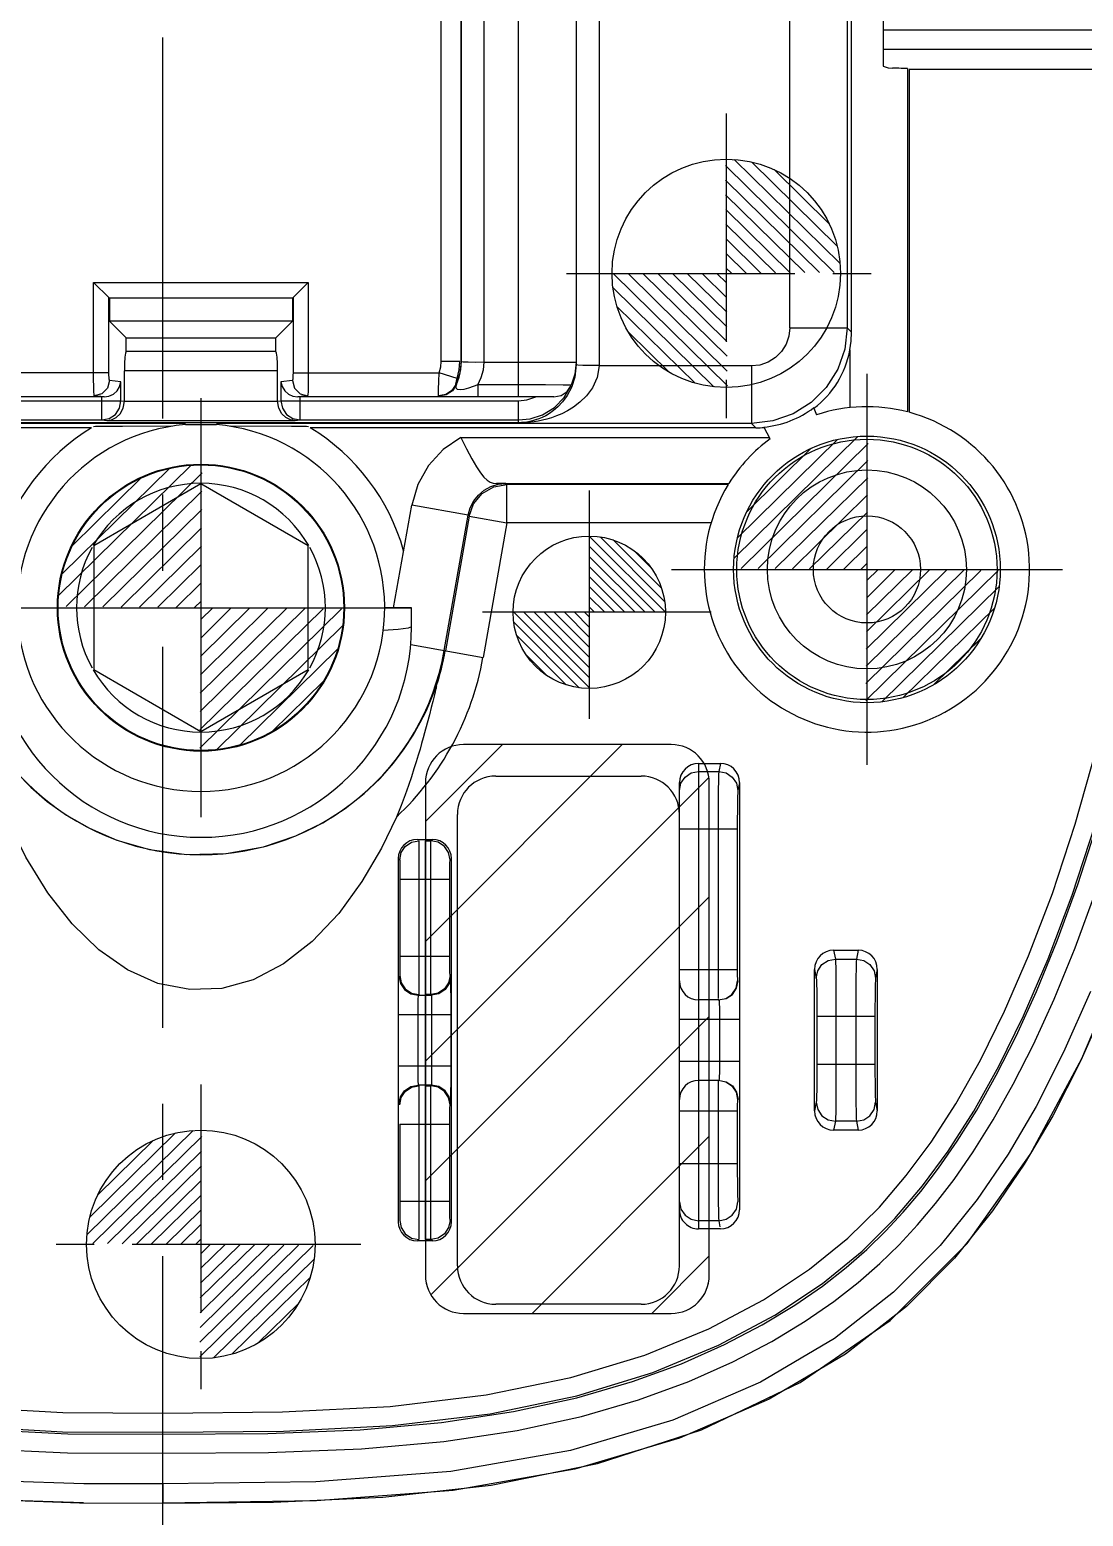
# Model space of a CAD drawing. Header units: millimetres. Extents: x 35888 to 37096, y -21952 to -21097.
# Drawn here: x 36521.45 to 36549.12, y -21337.01 to -21297.97 of the extents above; entities that cross this region are included whole.
import ezdxf

# ---------------------------------------------------------------- set-up
doc = ezdxf.new("R2010")
doc.units = ezdxf.units.MM
doc.header["$LTSCALE"] = 8
doc.linetypes.add('CENTER', pattern=[2, 1.25, -0.25, 0.25, -0.25])
doc.linetypes.add('CENTER2', pattern=[1.125, 0.75, -0.125, 0.125, -0.125])
for name, color, linetype in [('Cav-cor', 30, 'Continuous'), ('DEFAULT_1', 7, 'CENTER'), ('PIN', 5, 'Continuous'), ('SP', 3, 'Continuous'), ('y-cut', 7, 'Continuous')]:
    doc.layers.add(name, color=color, linetype=linetype)
doc.layers.add('截面', color=191, linetype='Continuous', lineweight=15)

# ---------------------------------------------------------------- blocks, each defined once
blk = doc.blocks.new('20160825.100126')
at = {"layer": '截面', "linetype": 'Continuous', "ltscale": 0.3}
h = blk.add_hatch(dxfattribs=at)
h.set_pattern_fill('ANSI31', color=256, scale=0.7, angle=180, style=0)
h.set_pattern_definition([(225, (-1124.5318, 1337.6014), (1.5715448, -1.5715448), [])])
h.paths.add_polyline_path([(-90.677, -97.216), (-90.677, -110.153, 0.414214), (-89.677, -111.153), (-84.224, -111.153, 0.414214), (-83.224, -110.153), (-83.224, -97.216, 0.414214), (-84.224, -96.216), (-89.677, -96.216, 0.414214)])
h.paths.add_polyline_path([(-71.436, -97.216), (-71.436, -110.153, 0.414214), (-70.436, -111.153), (-64.983, -111.153, 0.414214), (-63.983, -110.153), (-63.983, -97.216, 0.414214), (-64.983, -96.216), (-70.436, -96.216, 0.414214)])
h.paths.add_polyline_path([(-159.446, -97.216), (-159.446, -110.153, 0.414214), (-158.446, -111.153), (-152.993, -111.153, 0.414214), (-151.993, -110.153), (-151.993, -97.216, 0.414214), (-152.993, -96.216), (-158.446, -96.216, 0.414214)])
h.paths.add_polyline_path([(-178.687, -97.216), (-178.687, -110.153, 0.414214), (-177.687, -111.153), (-172.234, -111.153, 0.414214), (-171.234, -110.153), (-171.234, -97.216, 0.414214), (-172.234, -96.216), (-177.687, -96.216, 0.414214)])
at = {"layer": 'y-cut', "linetype": 'ByBlock'}
for p, q in [((-64.983, -96.216), (-70.436, -96.216)), ((-71.436, -97.216), (-71.436, -110.153)), ((-63.983, -110.153), (-63.983, -97.216)), ((-70.436, -111.153), (-64.983, -111.153))]:
    blk.add_line(p, q, dxfattribs=at)
for centre, start, end in [((-70.436, -97.216), 90, 180), ((-64.983, -97.216), 0, 90), ((-70.436, -110.153), 180, 270), ((-64.983, -110.153), 270, 0)]:
    blk.add_arc(centre, 1, start, end, dxfattribs=at)
blk = doc.blocks.new('20160827.105305')
at = {"layer": 'SP', "linetype": 'CENTER'}
blk.add_line((0, -24), (0, 24), dxfattribs=at)

msp = doc.modelspace()

# ---------------------------------------------------------------- hatches: boundary and pattern name
at = {"layer": 'PIN', "linetype": 'Continuous'}
h = msp.add_hatch(dxfattribs=at)
h.set_pattern_fill('ANSI31', color=140, scale=2.181818, angle=90.5, style=0)
h.set_pattern_definition([(135.5, (36763.8164, -21317.94917), (-0.19115707, -0.19452285), [])])
h.paths.add_polyline_path([(36539.745, -21304.37), (36536.745, -21304.396, 0.414214), (36539.772, -21307.37)])
h.paths.add_polyline_path([(36539.719, -21301.37), (36539.745, -21304.37), (36542.745, -21304.344, 0.414214)])
h = msp.add_hatch(dxfattribs=at)
h.set_pattern_fill('ANSI31', color=4, scale=2.545455, angle=89.5, style=0)
h.set_pattern_definition([(44.5, (36282.0211, -21327.9879), (0.2230166, -0.22694332), [])])
h.paths.add_polyline_path([(36543.437, -21312.145), (36546.937, -21312.176, -0.414214), (36543.407, -21315.645)])
h.paths.add_polyline_path([(36543.468, -21308.645), (36543.437, -21312.145), (36539.937, -21312.115, -0.414214)])
h = msp.add_hatch(dxfattribs=at)
h.set_pattern_fill('ANSI31', color=4, scale=2.727273, angle=89.5, style=0)
h.set_pattern_definition([(44.5, (36245.8615, -21330.1245), (0.23894634, -0.24315356), [])])
h.paths.add_polyline_path([(36525.95, -21313.15), (36529.7, -21313.183, -0.414214), (36525.918, -21316.9)])
h.paths.add_polyline_path([(36525.983, -21309.4), (36525.95, -21313.15), (36522.2, -21313.118, -0.414214)])
h = msp.add_hatch(dxfattribs=at)
h.set_pattern_fill('ANSI31', color=153, scale=1.5, angle=270, style=0)
h.set_pattern_definition([(315, (36330.86331, -21299.03007), (0.13258252, 0.13258252), [])])
h.paths.add_polyline_path([(36536.145, -21313.27), (36538.145, -21313.27, 0.414214), (36536.145, -21311.27)])
h.paths.add_polyline_path([(36536.145, -21315.27), (36536.145, -21313.27), (36534.145, -21313.27, 0.414214)])
h = msp.add_hatch(dxfattribs=at)
h.set_pattern_fill('ANSI31', color=140, scale=2.181818, angle=89.5, style=0)
h.set_pattern_definition([(44.5, (36301.87428, -21343.44917), (0.19115707, -0.19452285), [])])
h.paths.add_polyline_path([(36525.945, -21329.87), (36528.945, -21329.896, -0.414214), (36525.919, -21332.87)])
h.paths.add_polyline_path([(36525.972, -21326.87), (36525.945, -21329.87), (36522.945, -21329.844, -0.414214)])

# ---------------------------------------------------------------- linework, layer by layer
at = {"layer": 'Cav-cor', "color": 1}
for p, q in [((36543.035, -21305.914), (36543.035, -21247.876)), ((36541.411, -21305.798), (36541.411, -21251.9)), ((36542.919, -21252.903), (36542.919, -21305.798)), ((36535.799, -21253.112), (36535.799, -21306.768)), ((36536.402, -21253.112), (36536.402, -21306.803)), ((36534.292, -21307.603), (36534.292, -21254.469)), ((36532.256, -21306.684), (36532.256, -21273.558)), ((36532.779, -21306.684), (36532.779, -21273.558)), ((36532.787, -21306.688), (36532.787, -21273.551)), ((36533.389, -21306.706), (36533.389, -21273.551)), ((36543.859, -21297.527), (36543.859, -21298.93)), ((36543.859, -21297.975), (36550.462, -21297.975)), ((36543.859, -21298.482), (36549.604, -21298.482)), ((36544.499, -21298.993), (36544.499, -21308.008)), ((36549.96, -21299.015), (36544.543, -21299.015)), ((36544.543, -21299.015), (36544.543, -21308.02)), ((36523.132, -21306.985), (36523.132, -21304.607)), ((36523.132, -21304.607), (36528.768, -21304.607)), ((36523.541, -21305.016), (36523.132, -21304.607)), ((36528.36, -21305.016), (36528.768, -21304.607)), ((36528.768, -21304.607), (36528.768, -21306.985)), ((36523.533, -21306.985), (36523.533, -21305.008)), ((36523.541, -21305.016), (36528.36, -21305.016)), ((36523.544, -21305.018), (36523.546, -21305.018)), ((36523.546, -21305.018), (36523.546, -21305.623)), ((36528.355, -21305.018), (36528.355, -21305.623)), ((36528.355, -21305.018), (36528.356, -21305.018)), ((36528.368, -21305.008), (36528.368, -21306.985)), ((36528.355, -21305.623), (36523.546, -21305.623)), ((36523.546, -21305.623), (36523.984, -21306.061)), ((36527.917, -21306.061), (36528.355, -21305.623)), ((36541.411, -21305.798), (36542.919, -21305.798)), ((36542.919, -21305.798), (36543.035, -21305.914)), ((36523.984, -21306.425), (36523.984, -21306.061)), ((36523.984, -21306.061), (36527.917, -21306.061)), ((36527.917, -21306.425), (36527.917, -21306.061)), ((36527.917, -21306.425), (36523.984, -21306.425)), ((36542.991, -21306.383), (36542.991, -21307.897)), ((36523.94, -21307.727), (36523.94, -21306.927)), ((36527.96, -21306.927), (36523.94, -21306.927)), ((36527.96, -21307.727), (36527.96, -21306.927)), ((36532.209, -21306.985), (36532.246, -21306.829)), ((36532.246, -21306.829), (36532.256, -21306.684)), ((36532.749, -21306.684), (36532.256, -21306.684)), ((36532.678, -21307.135), (36532.733, -21306.902)), ((36532.733, -21306.902), (36532.749, -21306.684)), ((36532.779, -21306.684), (36532.747, -21306.991)), ((36533.389, -21306.706), (36535.799, -21306.706)), ((36535.799, -21306.706), (36535.768, -21307.014)), ((36540.406, -21306.803), (36536.402, -21306.803)), ((36540.406, -21306.803), (36540.406, -21308.31)), ((36523.533, -21306.985), (36519.691, -21306.985)), ((36523.849, -21307.216), (36523.55, -21307.186)), ((36523.849, -21307.718), (36523.849, -21307.216)), ((36528.35, -21307.186), (36528.051, -21307.216)), ((36528.051, -21307.216), (36528.051, -21307.718)), ((36528.368, -21306.985), (36532.209, -21306.985)), ((36532.678, -21307.135), (36532.209, -21306.985)), ((36532.645, -21307.286), (36532.536, -21307.445)), ((36532.747, -21306.991), (36532.653, -21307.287)), ((36532.664, -21307.292), (36532.653, -21307.287)), ((36532.653, -21307.326), (36532.664, -21307.292)), ((36535, -21307.299), (36533.216, -21307.297)), ((36533.216, -21307.297), (36533.216, -21307.603)), ((36535.768, -21307.014), (36535.673, -21307.309)), ((36542.37, -21307.364), (36541.973, -21307.762)), ((36523.349, -21307.613), (36516.688, -21307.614)), ((36517.609, -21307.718), (36523.849, -21307.718)), ((36523.406, -21307.613), (36523.15, -21307.588)), ((36523.349, -21308.221), (36523.349, -21307.613)), ((36523.811, -21307.911), (36523.849, -21307.718)), ((36523.849, -21307.718), (36523.94, -21307.727)), ((36523.94, -21307.731), (36527.96, -21307.731)), ((36527.96, -21307.727), (36528.051, -21307.718)), ((36528.051, -21307.718), (36534.292, -21307.718)), ((36528.751, -21307.588), (36528.494, -21307.613)), ((36528.552, -21308.221), (36528.552, -21307.613)), ((36535.213, -21307.614), (36528.552, -21307.613)), ((36532.536, -21307.445), (36532.376, -21307.551)), ((36534.292, -21308.297), (36534.292, -21307.718)), ((36542.046, -21307.912), (36542.114, -21308.084)), ((36523.079, -21308.427), (36511.378, -21308.427)), ((36525.544, -21308.31), (36511.495, -21308.31)), ((36517.609, -21308.221), (36523.349, -21308.221)), ((36534.292, -21308.292), (36517.609, -21308.292)), ((36534.292, -21308.297), (36517.609, -21308.297)), ((36523.887, -21308.39), (36523.33, -21308.394)), ((36523.349, -21308.221), (36523.48, -21308.234)), ((36523.48, -21308.234), (36528.421, -21308.234)), ((36525.185, -21308.387), (36523.887, -21308.39)), ((36525.544, -21308.343), (36526.357, -21308.343)), ((36540.406, -21308.31), (36526.357, -21308.31)), ((36528.36, -21308.182), (36528.552, -21308.221)), ((36528.421, -21308.234), (36528.552, -21308.221)), ((36528.552, -21308.221), (36534.292, -21308.221)), ((36540.523, -21308.427), (36528.821, -21308.427)), ((36534.292, -21308.221), (36534.595, -21308.19)), ((36540.965, -21308.247), (36540.406, -21308.31)), ((36540.406, -21308.31), (36540.523, -21308.427)), ((36540.895, -21308.713), (36540.737, -21308.418)), ((36532.773, -21308.679), (36540.877, -21308.679)), ((36525.95, -21309.901), (36523.136, -21311.526)), ((36528.764, -21311.526), (36525.95, -21309.901)), ((36533.711, -21309.885), (36539.813, -21309.885)), ((36533.957, -21309.89), (36533.711, -21309.885)), ((36533.979, -21309.917), (36533.957, -21309.89)), ((36539.793, -21309.917), (36533.979, -21309.917)), ((36533.979, -21310.922), (36533.979, -21309.917)), ((36531.008, -21313.15), (36531.483, -21310.459)), ((36532.967, -21310.72), (36531.483, -21310.459)), ((36532.34, -21314.277), (36532.967, -21310.72)), ((36532.99, -21310.747), (36532.367, -21314.282)), ((36532.99, -21310.747), (36532.967, -21310.72)), ((36532.99, -21310.747), (36533.979, -21310.922)), ((36533.979, -21310.922), (36533.356, -21314.456)), ((36539.345, -21310.922), (36533.979, -21310.922)), ((36523.136, -21311.526), (36523.136, -21314.775)), ((36528.764, -21314.775), (36528.764, -21311.526)), ((36531.478, -21313.15), (36530.774, -21313.15)), ((36531.478, -21313.653), (36531.478, -21313.15)), ((36531.132, -21313.724), (36530.737, -21313.749)), ((36531.458, -21314.121), (36533.356, -21314.456)), ((36523.136, -21314.775), (36525.95, -21316.4)), ((36525.95, -21316.4), (36528.764, -21314.775)), ((36532.073, -21315.475), (36532.04, -21315.612)), ((36532.101, -21315.358), (36532.073, -21315.475)), ((36531.999, -21315.774), (36531.95, -21315.964)), ((36532.04, -21315.612), (36531.999, -21315.774)), ((36531.95, -21315.964), (36531.892, -21316.185)), ((36531.29, -21316.856), (36531.523, -21316.498)), ((36538.298, -21316.746), (36532.844, -21316.746)), ((36539.015, -21317.238), (36539.589, -21317.238)), ((36539.015, -21317.238), (36539.015, -21329.464)), ((36539.015, -21317.452), (36539.546, -21317.452)), ((36539.546, -21317.452), (36539.542, -21317.529)), ((36539.589, -21317.238), (36539.546, -21317.452)), ((36531.844, -21317.746), (36531.844, -21319.235)), ((36533.689, -21317.572), (36537.508, -21317.572)), ((36538.513, -21330.436), (36538.513, -21317.743)), ((36538.513, -21317.952), (36538.551, -21317.761)), ((36539.298, -21323.396), (36539.298, -21317.746)), ((36539.538, -21317.693), (36539.535, -21317.935)), ((36539.542, -21317.529), (36539.538, -21317.693)), ((36540.091, -21317.742), (36540.048, -21317.952)), ((36540.091, -21317.742), (36540.091, -21328.96)), ((36539.535, -21317.935), (36539.531, -21318.586)), ((36532.684, -21330.436), (36532.684, -21318.577)), ((36539.531, -21318.586), (36539.53, -21322.896)), ((36538.513, -21318.954), (36540.032, -21318.954)), ((36540.032, -21318.954), (36540.033, -21322.741)), ((36531.633, -21319.235), (36532.026, -21319.235)), ((36531.672, -21319.408), (36531.674, -21320.034)), ((36531.844, -21319.272), (36531.989, -21319.272)), ((36531.844, -21323.309), (36531.844, -21319.272)), ((36531.989, -21319.272), (36532.026, -21319.235)), ((36531.131, -21319.738), (36531.131, -21329.276)), ((36531.131, -21319.738), (36531.168, -21319.775)), ((36532.492, -21319.775), (36532.528, -21319.738)), ((36532.528, -21329.276), (36532.528, -21319.738)), ((36531.171, -21319.926), (36531.172, -21320.155)), ((36532.487, -21322.426), (36532.487, -21320.155)), ((36531.172, -21320.277), (36532.487, -21320.277)), ((36542.562, -21322.145), (36543.207, -21322.145)), ((36542.562, -21322.145), (36542.609, -21322.376)), ((36543.207, -21322.145), (36543.161, -21322.376)), ((36531.172, -21322.305), (36532.487, -21322.305)), ((36531.987, -21323.174), (36531.985, -21322.548)), ((36532.488, -21322.656), (36532.487, -21322.426)), ((36542.609, -21322.376), (36543.161, -21322.376)), ((36532.492, -21322.807), (36532.49, -21322.79)), ((36532.509, -21322.825), (36532.492, -21322.807)), ((36538.513, -21322.648), (36540.032, -21322.648)), ((36539.53, -21322.896), (36539.532, -21323.298)), ((36539.999, -21323.141), (36540.038, -21322.949)), ((36540.038, -21322.949), (36540.052, -21322.949)), ((36542.061, -21326.365), (36542.061, -21322.649)), ((36542.061, -21322.649), (36542.106, -21322.877)), ((36542.62, -21322.869), (36542.624, -21323.542)), ((36543.709, -21322.649), (36543.663, -21322.877)), ((36543.709, -21322.649), (36543.709, -21326.365)), ((36531.652, -21323.327), (36532.007, -21323.327)), ((36531.989, -21323.309), (36531.844, -21323.309)), ((36531.844, -21325.686), (36531.844, -21323.327)), ((36531.988, -21323.276), (36531.987, -21323.174)), ((36531.989, -21323.309), (36531.988, -21323.276)), ((36532.181, -21323.271), (36531.989, -21323.309)), ((36532.007, -21323.327), (36531.989, -21323.309)), ((36532.517, -21323.519), (36532.514, -21323.022)), ((36539.532, -21323.298), (36539.534, -21323.412)), ((36539.728, -21323.413), (36539.891, -21323.304)), ((36539.742, -21323.413), (36539.905, -21323.304)), ((36539.891, -21323.304), (36539.999, -21323.141)), ((36531.644, -21323.675), (36531.644, -21323.83)), ((36532.015, -21325.184), (36532.015, -21323.675)), ((36532.517, -21325.494), (36532.517, -21323.519)), ((36539.549, -21323.452), (36539.015, -21323.452)), ((36539.298, -21325.562), (36539.298, -21323.452)), ((36539.535, -21323.452), (36539.742, -21323.413)), ((36542.122, -21323.654), (36542.122, -21325.135)), ((36542.624, -21323.542), (36542.624, -21325.472)), ((36543.145, -21323.51), (36543.145, -21325.503)), ((36531.141, -21323.83), (36532.518, -21323.83)), ((36531.644, -21323.83), (36531.644, -21325.339)), ((36538.513, -21323.954), (36540.069, -21323.954)), ((36539.566, -21323.798), (36539.567, -21323.954)), ((36539.567, -21323.954), (36539.567, -21325.06)), ((36542.122, -21323.878), (36543.647, -21323.878)), ((36531.141, -21325.184), (36532.518, -21325.184)), ((36538.513, -21325.06), (36540.069, -21325.06)), ((36542.122, -21325.135), (36543.647, -21325.135)), ((36531.644, -21325.339), (36531.645, -21325.478)), ((36531.65, -21325.66), (36531.652, -21325.686)), ((36532.007, -21325.686), (36531.652, -21325.686)), ((36531.844, -21325.704), (36531.989, -21325.704)), ((36531.844, -21329.741), (36531.844, -21325.704)), ((36531.989, -21325.704), (36532.007, -21325.686)), ((36532.181, -21325.742), (36531.989, -21325.704)), ((36539.015, -21325.562), (36539.549, -21325.562)), ((36539.298, -21330.682), (36539.298, -21325.618)), ((36539.555, -21325.537), (36539.549, -21325.562)), ((36539.728, -21325.6), (36539.891, -21325.709)), ((36539.891, -21325.709), (36539.999, -21325.872)), ((36543.145, -21325.503), (36543.149, -21326.154)), ((36531.672, -21325.84), (36531.674, -21326.466)), ((36539.999, -21325.872), (36540.038, -21326.065)), ((36540.052, -21326.065), (36540.038, -21326.065)), ((36532.492, -21326.207), (36532.509, -21326.189)), ((36538.513, -21326.366), (36540.032, -21326.366)), ((36539.53, -21326.117), (36539.531, -21328.116)), ((36540.032, -21326.366), (36540.033, -21327.992)), ((36542.106, -21326.137), (36542.061, -21326.365)), ((36543.663, -21326.137), (36543.709, -21326.365)), ((36531.172, -21326.709), (36532.487, -21326.709)), ((36532.487, -21328.858), (36532.487, -21326.587)), ((36542.609, -21326.637), (36542.562, -21326.868)), ((36543.207, -21326.868), (36542.562, -21326.868)), ((36543.161, -21326.637), (36542.609, -21326.637)), ((36543.161, -21326.637), (36543.207, -21326.868)), ((36538.513, -21327.748), (36540.032, -21327.748)), ((36539.531, -21328.116), (36539.535, -21328.767)), ((36531.172, -21328.737), (36532.487, -21328.737)), ((36531.987, -21329.606), (36531.985, -21328.98)), ((36532.488, -21329.088), (36532.487, -21328.858)), ((36539.542, -21329.173), (36539.546, -21329.25)), ((36532.528, -21329.276), (36532.492, -21329.239)), ((36539.546, -21329.25), (36539.015, -21329.25)), ((36539.589, -21329.464), (36539.015, -21329.464)), ((36539.546, -21329.25), (36539.578, -21329.408)), ((36532.026, -21329.778), (36531.633, -21329.778)), ((36531.989, -21329.741), (36531.844, -21329.741)), ((36531.844, -21329.778), (36531.844, -21330.682)), ((36532.026, -21329.778), (36531.989, -21329.741)), ((36537.508, -21331.441), (36533.689, -21331.441)), ((36532.844, -21331.682), (36538.298, -21331.682)), ((36524.945, -21335.356), (36524.945, -21334.3)), ((36524.945, -21336.16), (36524.945, -21336.663)), ((36528.982, -21336.608), (36524.945, -21336.663)), ((36522.76, -21336.659), (36524.945, -21336.662))]:
    msp.add_line(p, q, dxfattribs=at)
for points in [[(36524.945, -21336.16), (36522.873, -21336.159), (36520.769, -21336.088), (36518.788, -21335.878), (36516.715, -21335.471), (36514.397, -21334.775), (36511.879, -21333.694), (36509.194, -21332.106), (36506.542, -21329.977), (36504.202, -21327.42), (36502.427, -21324.711), (36501.283, -21322.125), (36500.591, -21319.746), (36500.143, -21317.594), (36499.813, -21315.653), (36499.499, -21313.705), (36499.176, -21311.592), (36498.863, -21309.347), (36498.566, -21306.869), (36498.293, -21304.042), (36498.052, -21300.929), (36497.857, -21297.917)], [(36543.859, -21298.93), (36543.994, -21298.97), (36544.111, -21298.984)], [(36541.411, -21305.798), (36541.386, -21306.02), (36541.312, -21306.233), (36541.192, -21306.424), (36541.033, -21306.583), (36540.842, -21306.703), (36540.629, -21306.778), (36540.406, -21306.803)], [(36542.919, -21305.798), (36542.856, -21306.357), (36542.67, -21306.888), (36542.37, -21307.364)], [(36542.991, -21306.383), (36543.024, -21306.15), (36543.035, -21305.914)], [(36523.984, -21306.425), (36523.968, -21306.463), (36523.953, -21306.571), (36523.944, -21306.735), (36523.94, -21306.927)], [(36527.96, -21306.927), (36527.957, -21306.735), (36527.947, -21306.571), (36527.933, -21306.463), (36527.917, -21306.425)], [(36532.664, -21307.292), (36532.732, -21307.097), (36532.772, -21306.897), (36532.787, -21306.688)], [(36532.787, -21306.689), (36532.835, -21306.694), (36532.967, -21306.698), (36533.161, -21306.701), (36533.389, -21306.696)], [(36533.216, -21307.297), (36533.312, -21307.101), (36533.369, -21306.903), (36533.389, -21306.706)], [(36535.799, -21306.768), (36535.764, -21307.094), (36535.677, -21307.365), (36535.563, -21307.581), (36535.442, -21307.748), (36535.321, -21307.875), (36535.207, -21307.973), (36535.101, -21308.049), (36535.002, -21308.108), (36534.909, -21308.154), (36534.822, -21308.191), (36534.738, -21308.221), (36534.658, -21308.244), (36534.583, -21308.262), (36534.511, -21308.275), (36534.441, -21308.284), (36534.37, -21308.29), (36534.292, -21308.292)], [(36536.402, -21306.793), (36536.171, -21306.793), (36535.976, -21306.786), (36535.845, -21306.779), (36535.799, -21306.769)], [(36536.402, -21306.803), (36536.353, -21307.103), (36536.231, -21307.374), (36536.072, -21307.59)], [(36523.15, -21307.588), (36523.145, -21307.559), (36523.14, -21307.472), (36523.136, -21307.334), (36523.133, -21307.164), (36523.132, -21306.985)], [(36523.55, -21307.186), (36523.496, -21307.387), (36523.35, -21307.534), (36523.15, -21307.588)], [(36523.406, -21307.613), (36523.533, -21307.594), (36523.65, -21307.539), (36523.746, -21307.454), (36523.814, -21307.346), (36523.849, -21307.216)], [(36523.55, -21307.186), (36523.545, -21307.176), (36523.54, -21307.147), (36523.536, -21307.101), (36523.534, -21307.044), (36523.533, -21306.985)], [(36528.051, -21307.216), (36528.086, -21307.345), (36528.154, -21307.454), (36528.25, -21307.539), (36528.366, -21307.594), (36528.494, -21307.613)], [(36528.368, -21306.985), (36528.367, -21307.044), (36528.365, -21307.101), (36528.361, -21307.147), (36528.356, -21307.176), (36528.35, -21307.186)], [(36528.35, -21307.186), (36528.404, -21307.387), (36528.551, -21307.534), (36528.751, -21307.588)], [(36528.768, -21306.985), (36528.768, -21307.164), (36528.765, -21307.334), (36528.761, -21307.472), (36528.756, -21307.559), (36528.751, -21307.588)], [(36532.188, -21307.588), (36532.186, -21307.54), (36532.19, -21307.409), (36532.198, -21307.214), (36532.209, -21306.985)], [(36532.653, -21307.287), (36532.543, -21307.446), (36532.382, -21307.551), (36532.188, -21307.588)], [(36532.664, -21307.292), (36532.554, -21307.451), (36532.393, -21307.557), (36532.203, -21307.594)], [(36532.645, -21307.286), (36532.643, -21307.274), (36532.648, -21307.241), (36532.661, -21307.193), (36532.678, -21307.135)], [(36532.653, -21307.287), (36532.651, -21307.286), (36532.645, -21307.286)], [(36532.855, -21307.418), (36532.755, -21307.432), (36532.69, -21307.423), (36532.659, -21307.397), (36532.65, -21307.362), (36532.653, -21307.326)], [(36533.216, -21307.297), (36533.102, -21307.341), (36532.977, -21307.385), (36532.855, -21307.418)], [(36535.673, -21307.309), (36535.618, -21307.306), (36535.462, -21307.303), (36535, -21307.299)], [(36535.213, -21307.614), (36535.41, -21307.575), (36535.568, -21307.469), (36535.673, -21307.316)], [(36535.229, -21307.894), (36535.489, -21307.63), (36535.673, -21307.316)], [(36523.48, -21308.234), (36523.602, -21308.215), (36523.722, -21308.156), (36523.828, -21308.057), (36523.907, -21307.914), (36523.94, -21307.731)], [(36528.421, -21308.234), (36528.299, -21308.215), (36528.179, -21308.157), (36528.073, -21308.057), (36527.993, -21307.914), (36527.96, -21307.727)], [(36528.051, -21307.718), (36528.089, -21307.911), (36528.198, -21308.073), (36528.36, -21308.182)], [(36536.072, -21307.59), (36535.902, -21307.756), (36535.733, -21307.883), (36535.573, -21307.981), (36535.424, -21308.056), (36535.285, -21308.115), (36535.156, -21308.161), (36535.034, -21308.198), (36534.917, -21308.227), (36534.804, -21308.25), (36534.699, -21308.268), (36534.599, -21308.28), (36534.5, -21308.289), (36534.401, -21308.295), (36534.292, -21308.297)], [(36534.292, -21307.718), (36534.508, -21307.695), (36534.739, -21307.613)], [(36523.349, -21308.221), (36523.54, -21308.182), (36523.703, -21308.073), (36523.811, -21307.911)], [(36534.595, -21308.19), (36534.919, -21308.084), (36535.229, -21307.894)], [(36541.973, -21307.762), (36541.496, -21308.061), (36540.965, -21308.247)], [(36523.33, -21308.394), (36523.178, -21308.396), (36523.127, -21308.398)], [(36528.569, -21308.394), (36528.325, -21308.392), (36526.715, -21308.387)], [(36528.774, -21308.398), (36528.722, -21308.396), (36528.569, -21308.394)], [(36532.773, -21308.679), (36532.309, -21308.999), (36531.924, -21309.418), (36531.644, -21309.913), (36531.483, -21310.459)], [(36532.773, -21308.679), (36532.925, -21308.98), (36533.061, -21309.239), (36533.181, -21309.447), (36533.286, -21309.606), (36533.378, -21309.722), (36533.462, -21309.801), (36533.541, -21309.85), (36533.623, -21309.876), (36533.711, -21309.885)], [(36532.967, -21310.72), (36533.022, -21310.526), (36533.113, -21310.348), (36533.238, -21310.193), (36533.39, -21310.065), (36533.564, -21309.97), (36533.755, -21309.91), (36533.957, -21309.89)], [(36532.99, -21310.747), (36533.109, -21310.42), (36533.334, -21310.152), (36533.636, -21309.978), (36533.979, -21309.917)], [(36531.478, -21313.653), (36531.389, -21313.691), (36531.132, -21313.724)], [(36531.523, -21316.498), (36531.71, -21316.169), (36531.86, -21315.868), (36531.979, -21315.599), (36532.069, -21315.375), (36532.13, -21315.214)], [(36532.13, -21315.214), (36532.133, -21315.21), (36532.13, -21315.232), (36532.122, -21315.267), (36532.113, -21315.309), (36532.101, -21315.358)], [(36522.868, -21336.661), (36520.737, -21336.589), (36518.714, -21336.375), (36516.596, -21335.959), (36514.227, -21335.248), (36511.653, -21334.143), (36508.909, -21332.519), (36506.198, -21330.344), (36503.805, -21327.728), (36501.985, -21324.95), (36500.809, -21322.291), (36500.102, -21319.863), (36499.649, -21317.684), (36499.317, -21315.734)], [(36501.282, -21316.21), (36501.42, -21317.011), (36501.578, -21317.871), (36501.773, -21318.823), (36502.024, -21319.881), (36502.353, -21321.039), (36502.794, -21322.289), (36503.395, -21323.633), (36504.203, -21325.059), (36505.252, -21326.557), (36506.583, -21328.106), (36508.247, -21329.677), (36510.306, -21331.217), (36512.762, -21332.615), (36515.33, -21333.661), (36517.695, -21334.303), (36519.926, -21334.654), (36522.311, -21334.791), (36524.945, -21334.802)], [(36501.779, -21316.134), (36501.916, -21316.931), (36502.073, -21317.783), (36502.265, -21318.722), (36502.512, -21319.763), (36502.835, -21320.895), (36503.264, -21322.112), (36503.848, -21323.414), (36504.632, -21324.798), (36505.654, -21326.255), (36506.952, -21327.765), (36508.578, -21329.298), (36510.588, -21330.801), (36512.987, -21332.165), (36515.493, -21333.186), (36517.802, -21333.812), (36519.98, -21334.154), (36522.323, -21334.289), (36524.945, -21334.3)], [(36520.183, -21316.154), (36520.352, -21316.455), (36520.557, -21316.778), (36520.808, -21317.123), (36521.114, -21317.488), (36521.482, -21317.864), (36521.914, -21318.237), (36522.42, -21318.599), (36523.022, -21318.943), (36523.74, -21319.253), (36524.596, -21319.497), (36525.575, -21319.629), (36526.609, -21319.606), (36527.59, -21319.429), (36528.439, -21319.145), (36529.147, -21318.8), (36529.737, -21318.425), (36530.233, -21318.033), (36530.652, -21317.633), (36531.002, -21317.237), (36531.29, -21316.856)], [(36531.892, -21316.185), (36531.824, -21316.436), (36531.786, -21316.572), (36531.745, -21316.716), (36531.702, -21316.866)], [(36499.463, -21316.612), (36499.826, -21318.603), (36500.289, -21320.597), (36500.917, -21322.587), (36501.761, -21324.522), (36502.847, -21326.388), (36504.184, -21328.2), (36505.786, -21329.948), (36507.624, -21331.57), (36509.641, -21333.002), (36511.787, -21334.209), (36514.018, -21335.171), (36516.267, -21335.876), (36518.466, -21336.335), (36520.62, -21336.581), (36522.76, -21336.659)], [(36500.77, -21316.508), (36500.911, -21317.315), (36501.076, -21318.192), (36501.283, -21319.173), (36501.551, -21320.263), (36501.897, -21321.432), (36502.34, -21322.648), (36502.894, -21323.87), (36503.556, -21325.066), (36504.306, -21326.211), (36505.114, -21327.274), (36505.96, -21328.252), (36506.913, -21329.222), (36508.077, -21330.257), (36509.502, -21331.341), (36511.187, -21332.41), (36513.204, -21333.431), (36515.55, -21334.314), (36517.962, -21334.922), (36520.169, -21335.235), (36522.446, -21335.348), (36524.945, -21335.356)], [(36501.265, -21316.424), (36501.405, -21317.226), (36501.569, -21318.095), (36501.773, -21319.062), (36502.036, -21320.133), (36502.375, -21321.276), (36502.806, -21322.459), (36503.343, -21323.644), (36503.986, -21324.806), (36504.716, -21325.92), (36505.504, -21326.957), (36506.33, -21327.912), (36507.26, -21328.859), (36508.398, -21329.87), (36509.79, -21330.929), (36511.437, -21331.974), (36513.407, -21332.971), (36515.7, -21333.835), (36518.057, -21334.429), (36520.214, -21334.734), (36522.455, -21334.846), (36524.945, -21334.854)], [(36524.945, -21334.3), (36528.093, -21334.27), (36530.914, -21334.125), (36533.436, -21333.825), (36535.662, -21333.367), (36537.606, -21332.776), (36539.284, -21332.085), (36540.718, -21331.326), (36541.933, -21330.523), (36542.937, -21329.706), (36543.764, -21328.889), (36544.471, -21328.064), (36545.122, -21327.186), (36545.773, -21326.177), (36546.417, -21325.033), (36547.051, -21323.745), (36547.683, -21322.289), (36548.305, -21320.657), (36548.908, -21318.832), (36549.483, -21316.797)], [(36531.702, -21316.866), (36531.655, -21317.026), (36531.603, -21317.198)], [(36531.603, -21317.198), (36531.544, -21317.386), (36531.478, -21317.591)], [(36538.551, -21317.761), (36538.66, -21317.599), (36538.823, -21317.49), (36539.015, -21317.452)], [(36539.546, -21317.452), (36539.738, -21317.49), (36539.901, -21317.599), (36540.01, -21317.761), (36540.048, -21317.952)], [(36531.478, -21317.591), (36531.402, -21317.818), (36531.313, -21318.069), (36531.208, -21318.345), (36531.082, -21318.647)], [(36540.048, -21317.952), (36540.044, -21318.004), (36540.04, -21318.113), (36540.037, -21318.275), (36540.035, -21318.478), (36540.033, -21318.71), (36540.032, -21318.954)], [(36531.082, -21318.647), (36530.688, -21319.469), (36530.178, -21320.344), (36529.567, -21321.181), (36528.874, -21321.915), (36528.12, -21322.503), (36527.324, -21322.921), (36526.496, -21323.15), (36525.657, -21323.181), (36524.822, -21323.015), (36524.022, -21322.658), (36523.269, -21322.132), (36522.569, -21321.455), (36521.927, -21320.642), (36521.348, -21319.705), (36520.832, -21318.66)], [(36524.945, -21334.854), (36527.71, -21334.833), (36530.131, -21334.737), (36532.269, -21334.547), (36534.158, -21334.263), (36535.822, -21333.899), (36537.284, -21333.473), (36538.569, -21333.003), (36539.699, -21332.501), (36540.69, -21331.983), (36541.544, -21331.465), (36542.269, -21330.964), (36542.888, -21330.481), (36543.431, -21330.006), (36543.923, -21329.527), (36544.388, -21329.026), (36544.848, -21328.481), (36545.317, -21327.867), (36545.809, -21327.159), (36546.32, -21326.343), (36546.834, -21325.43), (36547.355, -21324.401), (36547.889, -21323.228), (36548.435, -21321.897), (36548.977, -21320.415), (36549.508, -21318.765)], [(36524.945, -21334.802), (36528.119, -21334.772), (36530.979, -21334.624), (36533.546, -21334.316), (36535.823, -21333.845), (36537.815, -21333.235), (36539.539, -21332.52), (36541.016, -21331.733), (36542.27, -21330.899), (36543.31, -21330.047), (36544.167, -21329.194), (36544.897, -21328.335), (36545.569, -21327.423), (36546.241, -21326.374), (36546.901, -21325.192), (36547.549, -21323.865), (36548.192, -21322.37), (36548.824, -21320.696), (36549.435, -21318.827)], [(36531.168, -21319.775), (36531.206, -21319.582), (36531.315, -21319.419), (36531.478, -21319.31), (36531.67, -21319.272)], [(36531.67, -21319.272), (36531.671, -21319.306), (36531.672, -21319.408)], [(36531.985, -21322.548), (36531.986, -21319.574), (36531.987, -21319.408), (36531.988, -21319.306), (36531.989, -21319.272)], [(36532.492, -21319.775), (36532.453, -21319.582), (36532.344, -21319.419), (36532.181, -21319.31), (36531.989, -21319.272)], [(36531.168, -21319.775), (36531.169, -21319.792), (36531.17, -21319.843), (36531.171, -21319.926)], [(36532.487, -21320.155), (36532.488, -21319.926), (36532.489, -21319.843), (36532.49, -21319.792), (36532.492, -21319.775)], [(36531.172, -21320.155), (36531.172, -21322.426), (36531.171, -21322.547), (36531.171, -21322.656), (36531.17, -21322.739), (36531.169, -21322.79), (36531.168, -21322.807)], [(36531.674, -21320.034), (36531.673, -21323.007), (36531.672, -21323.174)], [(36524.945, -21335.356), (36527.72, -21335.335), (36530.162, -21335.239), (36532.328, -21335.046), (36534.249, -21334.757), (36535.946, -21334.386), (36537.441, -21333.95), (36538.757, -21333.468), (36539.918, -21332.953), (36540.937, -21332.42), (36541.817, -21331.887), (36542.566, -21331.369), (36543.208, -21330.868), (36543.772, -21330.376), (36544.283, -21329.878), (36544.765, -21329.358), (36545.239, -21328.795), (36545.723, -21328.164), (36546.228, -21327.436), (36546.752, -21326.6), (36547.277, -21325.667), (36547.808, -21324.618), (36548.35, -21323.428), (36548.903, -21322.079), (36549.452, -21320.578)], [(36524.945, -21336.662), (36527.858, -21336.64), (36530.727, -21336.511), (36533.566, -21336.197), (36536.365, -21335.626), (36539.096, -21334.739), (36541.684, -21333.497), (36544.049, -21331.866), (36546.065, -21329.847), (36547.725, -21327.514), (36549.076, -21324.993), (36550.189, -21322.374)], [(36542.106, -21322.877), (36542.145, -21322.686), (36542.254, -21322.523), (36542.417, -21322.415), (36542.609, -21322.376)], [(36542.609, -21322.376), (36542.613, -21322.448), (36542.617, -21322.613), (36542.62, -21322.869)], [(36543.161, -21322.376), (36543.156, -21322.454), (36543.152, -21322.618), (36543.149, -21322.86), (36543.145, -21323.51)], [(36543.161, -21322.376), (36543.353, -21322.415), (36543.516, -21322.523), (36543.625, -21322.686), (36543.663, -21322.877)], [(36531.15, -21322.825), (36531.188, -21323.017), (36531.297, -21323.18), (36531.46, -21323.289), (36531.652, -21323.327)], [(36531.168, -21322.807), (36531.206, -21322.999), (36531.315, -21323.162), (36531.478, -21323.271), (36531.67, -21323.309)], [(36532.509, -21322.825), (36532.471, -21323.017), (36532.362, -21323.18), (36532.199, -21323.289), (36532.007, -21323.327)], [(36532.492, -21322.807), (36532.453, -21322.999), (36532.344, -21323.162), (36532.181, -21323.271)], [(36532.49, -21322.79), (36532.489, -21322.739), (36532.488, -21322.656)], [(36532.514, -21323.022), (36532.512, -21322.877), (36532.509, -21322.825)], [(36539.905, -21323.304), (36540.014, -21323.141), (36540.052, -21322.949)], [(36540.033, -21322.741), (36540.033, -21322.825), (36540.035, -21322.892), (36540.036, -21322.934), (36540.038, -21322.949)], [(36542.106, -21322.877), (36542.11, -21322.925), (36542.114, -21323.035), (36542.118, -21323.206), (36542.12, -21323.421), (36542.122, -21323.654)], [(36543.663, -21322.877), (36543.659, -21322.928), (36543.655, -21323.037), (36543.652, -21323.199), (36543.649, -21323.403), (36543.647, -21323.634), (36543.647, -21325.379)], [(36549.307, -21323.232), (36548.602, -21324.823), (36547.877, -21326.25), (36547.144, -21327.499), (36546.333, -21328.691), (36545.357, -21329.901), (36544.138, -21331.129), (36542.586, -21332.34), (36540.643, -21333.491), (36538.344, -21334.488), (36535.651, -21335.285), (36532.511, -21335.835), (36528.963, -21336.106), (36524.945, -21336.16)], [(36531.652, -21323.327), (36531.65, -21323.353), (36531.647, -21323.426), (36531.645, -21323.536), (36531.644, -21323.675)], [(36531.672, -21323.174), (36531.671, -21323.276), (36531.67, -21323.309)], [(36532.015, -21323.675), (36532.014, -21323.536), (36532.012, -21323.426), (36532.009, -21323.353), (36532.007, -21323.327)], [(36549.771, -21323.424), (36549.056, -21325.038), (36548.318, -21326.491), (36547.569, -21327.767), (36546.738, -21328.988), (36545.734, -21330.234), (36544.473, -21331.504), (36542.87, -21332.755), (36540.871, -21333.939), (36538.516, -21334.96), (36535.766, -21335.775), (36532.572, -21336.334), (36528.982, -21336.608)], [(36539.549, -21323.452), (36539.555, -21323.477), (36539.56, -21323.548), (36539.564, -21323.658), (36539.566, -21323.798)], [(36532.007, -21325.686), (36532.009, -21325.66), (36532.012, -21325.588), (36532.014, -21325.478), (36532.015, -21325.339), (36532.015, -21325.184)], [(36539.567, -21325.06), (36539.566, -21325.216), (36539.564, -21325.355)], [(36542.122, -21325.135), (36542.122, -21325.359), (36542.12, -21325.593), (36542.118, -21325.808), (36542.114, -21325.979), (36542.11, -21326.089), (36542.106, -21326.137)], [(36531.15, -21326.189), (36531.188, -21325.997), (36531.297, -21325.834), (36531.46, -21325.725), (36531.652, -21325.686)], [(36531.168, -21326.207), (36531.206, -21326.014), (36531.315, -21325.851), (36531.478, -21325.742), (36531.67, -21325.704)], [(36531.645, -21325.478), (36531.647, -21325.588), (36531.65, -21325.66)], [(36531.67, -21325.704), (36531.671, -21325.738), (36531.672, -21325.84)], [(36531.985, -21328.98), (36531.986, -21326.006), (36531.987, -21325.84), (36531.988, -21325.738), (36531.989, -21325.704)], [(36532.509, -21326.189), (36532.471, -21325.997), (36532.362, -21325.834), (36532.199, -21325.725), (36532.007, -21325.686)], [(36532.509, -21326.189), (36532.512, -21326.136), (36532.514, -21325.992), (36532.517, -21325.494)], [(36539.535, -21325.562), (36539.534, -21325.601), (36539.532, -21325.715), (36539.53, -21326.117)], [(36539.535, -21325.562), (36539.742, -21325.6), (36539.905, -21325.709)], [(36539.564, -21325.355), (36539.56, -21325.466), (36539.555, -21325.537)], [(36539.905, -21325.709), (36540.014, -21325.872), (36540.052, -21326.065)], [(36542.624, -21325.472), (36542.62, -21326.145), (36542.617, -21326.401), (36542.613, -21326.566), (36542.609, -21326.637)], [(36543.647, -21325.379), (36543.649, -21325.611), (36543.652, -21325.814), (36543.655, -21325.976), (36543.659, -21326.085), (36543.663, -21326.137)], [(36532.492, -21326.207), (36532.453, -21326.014), (36532.344, -21325.851), (36532.181, -21325.742)], [(36540.038, -21326.065), (36540.036, -21326.079), (36540.035, -21326.122), (36540.033, -21326.189), (36540.033, -21326.273), (36540.032, -21326.366)], [(36531.674, -21326.466), (36531.673, -21329.439), (36531.672, -21329.606)], [(36532.487, -21326.587), (36532.488, -21326.358), (36532.489, -21326.275), (36532.49, -21326.224), (36532.492, -21326.207)], [(36542.106, -21326.137), (36542.145, -21326.328), (36542.254, -21326.49), (36542.417, -21326.599), (36542.609, -21326.637)], [(36543.149, -21326.154), (36543.152, -21326.396), (36543.156, -21326.56), (36543.161, -21326.637)], [(36543.161, -21326.637), (36543.353, -21326.599), (36543.516, -21326.49), (36543.625, -21326.328), (36543.663, -21326.137)], [(36531.172, -21326.709), (36531.171, -21328.979), (36531.171, -21329.088), (36531.17, -21329.171), (36531.169, -21329.222), (36531.168, -21329.239)], [(36540.033, -21327.992), (36540.035, -21328.224), (36540.037, -21328.427), (36540.04, -21328.589), (36540.044, -21328.698), (36540.048, -21328.75)], [(36538.513, -21328.75), (36538.551, -21328.941), (36538.66, -21329.104), (36538.823, -21329.212), (36539.015, -21329.25)], [(36539.535, -21328.767), (36539.538, -21329.009), (36539.542, -21329.173)], [(36539.546, -21329.25), (36539.738, -21329.212), (36539.901, -21329.103), (36540.01, -21328.941), (36540.048, -21328.75)], [(36532.492, -21329.239), (36532.49, -21329.222), (36532.489, -21329.171), (36532.488, -21329.088)], [(36531.168, -21329.239), (36531.206, -21329.431), (36531.315, -21329.594), (36531.478, -21329.703), (36531.67, -21329.741)], [(36531.672, -21329.606), (36531.671, -21329.708), (36531.67, -21329.741)], [(36531.989, -21329.741), (36531.988, -21329.708), (36531.987, -21329.606)], [(36532.492, -21329.239), (36532.453, -21329.431), (36532.344, -21329.594), (36532.181, -21329.703), (36531.989, -21329.741)]]:
    msp.add_lwpolyline(points, dxfattribs=at)
for centre, radius in [((36543.437, -21312.145), 3.417), ((36525.95, -21313.15), 3.769), ((36543.437, -21312.145), 2.613), ((36543.437, -21312.145), 1.407)]:
    msp.add_circle(centre, radius, dxfattribs=at)
for centre, radius, start, end in [((36543.437, -21312.145), 4.271, 148.5548, 74.9997), ((36543.437, -21312.145), 4.271, 75.6143, 108.0481), ((36525.95, -21313.15), 5.527, 121.2904, 164.3051), ((36525.95, -21313.15), 4.824, 94.837, 85.163), ((36525.95, -21313.15), 5.527, 15.6949, 58.7096), ((36543.437, -21312.145), 4.271, 126.5311, 148.0464), ((36525.95, -21313.15), 3.266, 30, 150), ((36525.95, -21313.15), 3.266, 151.0267, 208.9659), ((36525.95, -21313.15), 3.266, 331.0267, 28.9659), ((36525.95, -21313.653), 5.527, 180, 0), ((36525.95, -21313.15), 6.488, 190, 350), ((36525.95, -21313.15), 6.515, 341.5367, 350), ((36525.95, -21313.15), 3.266, 210, 330), ((36525.95, -21313.15), 7.52, 313.0331, 350), ((36532.844, -21317.746), 1, 90, 180), ((36538.298, -21317.746), 1, 0, 90), ((36533.689, -21318.577), 1.005, 90, 180), ((36537.508, -21318.577), 1.005, 0, 90), ((36539.015, -21322.949), 0.502, 180, 270), ((36539.015, -21326.065), 0.502, 90, 180), ((36532.844, -21330.682), 1, 180, 270), ((36533.689, -21330.436), 1.005, 180, 270), ((36537.508, -21330.436), 1.005, 270, 0), ((36538.298, -21330.682), 1, 270, 0)]:
    msp.add_arc(centre, radius, start, end, dxfattribs=at)
for centre, major_axis, ratio, start_param, end_param in [((36542.991, -21298.993), (1.508, 0), 0.008727, 0.017453, 0.733637), ((36523.545, -21304.515), (0, 0.502), 0.087489, -3.228859, -3.146158), ((36528.356, -21304.515), (0, 0.502), 0.087489, -3.137006, -3.054326), ((36540.523, -21305.914), (-1.777, 1.777), 0.999924, 3.0077, 3.73935), ((36523.349, -21307.618), (0.502, 0), 0.008727, 1.456084, 1.570796), ((36528.552, -21307.618), (0.502, 0), 0.008727, 1.570796, 1.685509), ((36540.511, -21305.903), (-1.777, 1.777), 0.999924, 8.726552, 9.293551), ((36540.523, -21305.914), (-1.777, 1.777), 0.999924, 2.356233, 2.441346), ((36539.015, -21317.743), (0, 0.504), 0.996195, 0, 1.570796), ((36539.588, -21317.743), (0.099, 0.495), 0.996044, -1.373108, 0.196167), ((36531.633, -21319.738), (-0.355, 0.355), 0.999924, -0.78536, 0.78536), ((36532.026, -21319.738), (-0.355, -0.355), 0.999924, 2.356233, 3.926953), ((36542.563, -21322.649), (-0.099, 0.495), 0.996044, -0.196167, 1.373108), ((36543.206, -21322.649), (0.099, 0.495), 0.996044, -1.373108, 0.196167), ((36542.563, -21326.364), (0.099, 0.495), 0.996044, 1.768485, 3.33776), ((36543.206, -21326.364), (-0.099, 0.495), 0.996044, 2.945425, 4.5147), ((36539.015, -21328.959), (0, 0.504), 0.996195, 1.570796, 3.141593), ((36539.588, -21328.959), (-0.099, 0.495), 0.996044, 2.945425, 4.5147), ((36531.633, -21329.276), (0.355, 0.355), 0.999924, 2.356233, 3.926953), ((36532.026, -21329.276), (0.355, -0.355), 0.999924, -0.78536, 0.78536)]:
    msp.add_ellipse(centre, major_axis=major_axis, ratio=ratio, start_param=start_param, end_param=end_param, dxfattribs=at)
at = {"layer": 'DEFAULT_1', "color": 2, "linetype": 'CENTER'}
msp.add_line((36524.945, -21340.179), (36524.945, -21224.778), dxfattribs=at)
at = {"layer": 'PIN', "color": 140, "linetype": 'CENTER2'}
for p, q in [((36539.745, -21300.17), (36539.745, -21308.57)), ((36535.545, -21304.37), (36543.945, -21304.37)), ((36525.945, -21325.67), (36525.945, -21334.07)), ((36530.145, -21329.87), (36521.745, -21329.87))]:
    msp.add_line(p, q, dxfattribs=at)
at = {"layer": 'PIN', "color": 4, "linetype": 'Continuous'}
for p, q in [((36543.437, -21307.012), (36543.437, -21317.279)), ((36525.95, -21307.65), (36525.95, -21318.65)), ((36538.304, -21312.145), (36548.571, -21312.145)), ((36520.45, -21313.15), (36531.45, -21313.15))]:
    msp.add_line(p, q, dxfattribs=at)
at = {"layer": 'PIN', "color": 153, "linetype": 'CENTER2'}
for p, q in [((36536.145, -21310.07), (36536.145, -21316.47)), ((36539.345, -21313.27), (36532.945, -21313.27))]:
    msp.add_line(p, q, dxfattribs=at)
at = {"layer": 'PIN', "color": 140, "linetype": 'Continuous'}
for centre in [(36539.745, -21304.37), (36525.945, -21329.87)]:
    msp.add_circle(centre, 3, dxfattribs=at)
at = {"layer": 'PIN', "color": 4, "linetype": 'Continuous'}
for centre, radius in [((36543.437, -21312.145), 3.5), ((36525.95, -21313.15), 3.75)]:
    msp.add_circle(centre, radius, dxfattribs=at)
at = {"layer": 'PIN', "color": 153, "linetype": 'Continuous'}
msp.add_circle((36536.145, -21313.27), 2, dxfattribs=at)

# ---------------------------------------------------------------- block references
at = {"layer": 'SP'}
msp.add_blockref('20160827.105305', (36521.945, -21360.37), dxfattribs=at)
at = {"layer": 'y-cut'}
msp.add_blockref('20160825.100126', (36603.28, -21220.53), dxfattribs=at)

doc.saveas('drawing.dxf')
